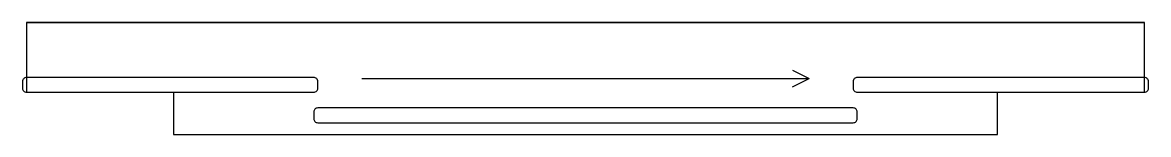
# Model space of a CAD drawing. Header units: millimetres. Extents: x -2 to 572, y 0 to 57.
import ezdxf

# ---------------------------------------------------------------- set-up
doc = ezdxf.new("R2010")
doc.units = ezdxf.units.MM
for name, color, linetype in [('A_SIDE_GROOVE_5.5', 7, 'Continuous'), ('EDGE_BANDING', 7, 'Continuous'), ('GRAIN_DIRECTION', 3, 'Continuous'), ('OUTSIDE_THROUGH', 7, 'Continuous')]:
    doc.layers.add(name, color=color, linetype=linetype)

msp = doc.modelspace()

# ---------------------------------------------------------------- linework, layer by layer
at = {"layer": 'A_SIDE_GROOVE_5.5'}
for points in [[(-0.01, 21.5), (146.5, 21.5, 0.4142136), (148.5, 23.5), (148.5, 27, 0.4142136), (146.5, 29), (-0.01, 29, 0.4142136), (-2.01, 27), (-2.01, 23.5, 0.4142136)], [(423.5, 21.5), (570.01, 21.5, 0.4142136), (572.01, 23.5), (572.01, 27, 0.4142136), (570.01, 29), (423.5, 29, 0.4142136), (421.5, 27), (421.5, 23.5, 0.4142136)], [(148.5, 6), (421.5, 6, 0.4142136), (423.5, 8), (423.5, 11.5, 0.4142136), (421.5, 13.5), (148.5, 13.5, 0.4142136), (146.5, 11.5), (146.5, 8, 0.4142136)]]:
    msp.add_lwpolyline(points, format="xyb", close=True, dxfattribs=at)
at = {"layer": 'EDGE_BANDING'}
for p, q in [((0, 57), (570, 57)), ((75, 0), (495, 0))]:
    msp.add_line(p, q, dxfattribs=at)
at = {"layer": 'GRAIN_DIRECTION'}
for p in [(390.45, 32.775), (171, 28.5), (390.45, 24.225)]:
    msp.add_line(p, (399, 28.5), dxfattribs=at)
at = {"layer": 'OUTSIDE_THROUGH'}
msp.add_lwpolyline([(75, 21.5), (75, 0), (495, 0), (495, 21.5), (570, 21.5), (570, 57), (0, 57), (0, 21.5)], close=True, dxfattribs=at)

doc.saveas('drawing.dxf')
